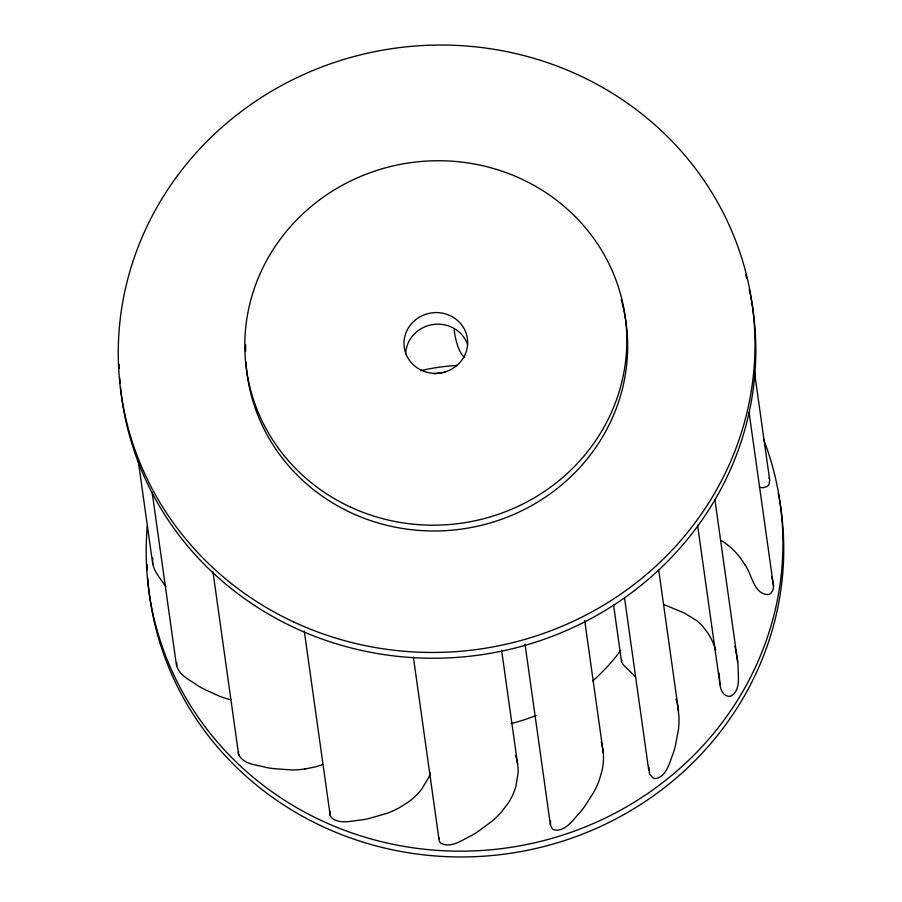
<?xml version="1.0" encoding="UTF-8"?>
<svg xmlns="http://www.w3.org/2000/svg" width="902" height="902" viewBox="0 0 902 902"><rect width="100%" height="100%" fill="white"/><g stroke="black" fill="none" stroke-linecap="round" stroke-linejoin="round"><path stroke-width="1.35" d="M676.004 699.005A66.703 63.501 -8 0 1 677.752 705.962L678.958 716.571A96.029 91.429 -8 0 1 678.496 729.323L675.136 746.833A160.049 152.393 -8 0 1 673.309 753.069C669.521 762.167 666.973 776.261 655.743 778.573A6.167 5.874 -8 0 1 652.89 777.862L649.508 774.006L648.91 767.388M515.493 755.436A53.714 51.143 -8 0 1 518.131 772.552L515.944 786.273A66.703 63.501 -8 0 1 508.232 803.062L501.602 811.777A96.029 91.429 -8 0 1 492.267 821.023L477.44 831.96A160.049 152.393 -8 0 1 471.701 835.455C462.523 839.694 451.135 848.748 440.875 843.235A6.167 5.874 -8 0 1 439.285 840.878L438.992 837.947M635.177 676.477L623.09 664.571L621.523 661.583L621.963 660.298M550.626 821.136L550.389 824.676L551.99 828.34A6.167 5.874 -8 0 0 554.369 829.975C565.836 831.633 573.334 819.332 580.324 812.127A160.049 152.393 -8 0 0 584.383 806.918L594.136 791.663A96.029 91.429 -8 0 0 599.39 779.869L602.299 769.507A66.703 63.501 -8 0 0 603.19 751.265M176.713 662.654C176.048 674.065 189.612 679.623 197.391 685.419A160.049 152.393 -8 0 0 203.164 688.722L219.84 696.378A96.029 91.429 -8 0 0 230.743 699.704M330.403 811.879L329.997 813.796A6.167 5.874 -8 0 0 330.572 816.547C338.194 825.33 352.084 820.628 362.119 819.873A160.049 152.393 -8 0 0 368.771 818.576L386.665 813.446A96.029 91.429 -8 0 0 398.831 808L408.268 802.103A66.703 63.501 -8 0 0 421.798 789.036L429.002 776.915A53.714 51.143 -8 0 0 430.513 772.991M152.912 558C150.927 568.159 159.282 576.84 164.491 584.71A160.049 152.393 -8 0 0 165.855 586.447M304.921 769.011L315.903 766.756A66.703 63.501 -8 0 0 323.029 764.355M759.337 487.272L763.013 487.768L767.004 486.539A6.167 5.874 -8 0 0 768.978 484.408L769.722 480.27L754.489 372.176M664.368 604.735L684.618 613.157L696.705 620.61A50.918 48.482 -8 0 1 701.981 625.492L707.506 632.516A73.062 69.555 -8 0 1 715.748 650.004M721.408 540.614L724.498 542.632A73.062 69.555 -8 0 1 744.793 564.686M464.226 357.587C458.408 351.025 456.198 342.027 454.676 333.593A53.714 51.143 -8 0 1 454.258 329.05M744.838 564.652C752.167 574.202 753.339 594.226 768.177 594.587A6.167 5.874 -8 0 0 770.804 593.268C775.246 589.04 773.172 582.185 771.706 577.088M769.124 477.767L769.507 479.052M601.307 741.658L603.167 751.265M734.95 646.069L737.441 659.824A160.049 152.393 -8 0 1 738.095 666.24C738.005 675.902 740.948 689.94 731.285 695.949A6.167 5.874 -8 0 1 728.342 696.276C722.885 695.498 720.551 689.523 719.988 684.686L697.562 525.065M749.077 412.406L773.465 585.905M714.869 499.539L737.689 661.933M658.663 569.658L678.552 711.238M624.567 598.206L648.752 770.319M613.529 604.678L621.523 661.583M584.71 620.599L603.337 753.159M525.032 644.242L550.389 824.676M501.625 650.319L517.613 764.141M413.387 657.141L438.936 838.973M304.278 631.05L330.222 815.656M212.962 571.879L238.703 755.098M152.134 492.221L176.51 665.721M138.107 459.828L152.731 563.93M719.988 684.686L719.074 673.016M621.23 299.498A191.201 182.046 -8 0 1 466.965 528.256A191.201 182.046 -8 0 1 245.93 361.905M245.603 351.487A191.201 182.046 -8 0 1 245.716 344.97M238.556 751.625A6.167 5.874 -8 0 0 238.376 753.52C242.153 764.411 256.867 764.772 266.372 767.512A160.049 152.393 -8 0 0 273.035 768.583L291.572 769.936A96.029 91.429 -8 0 0 304.921 769.023M763.633 439.488A318.665 303.41 -8 0 1 506.698 847.936A318.665 303.41 -8 0 1 147.319 525.956M778.325 493.439A318.665 303.41 -8 0 1 505.447 854.002A318.665 303.41 -8 0 1 147.725 577.911M147.263 569.816A318.665 303.41 -8 0 1 147.082 564.449M749.303 289.373A318.665 303.41 -8 0 1 484.622 654.254A318.665 303.41 -8 0 1 120.496 387.353M120.113 383.271A318.665 303.41 -8 0 1 119.707 377.825M119.233 368.411A318.665 303.41 -8 0 1 119.12 364.385M745.762 274.839A318.665 303.41 -8 0 1 746.788 278.741M620.632 650.511A191.201 182.046 -8 0 1 592.67 680.965M535.991 715.534A191.201 182.046 -8 0 1 511.051 723.596M420.67 370.699A191.201 182.046 -8 0 1 457.438 365.479M434.46 373.845A191.201 182.046 -8 0 1 444.934 372.357M405.629 353.9A31.863 30.341 -8 0 1 432.723 324.562A31.863 30.341 -8 0 1 467.54 344.26M350.179 506.935A191.201 182.046 -8 0 0 626.507 329.794A191.201 182.046 -8 0 0 330.752 192.137A191.201 182.046 -8 0 0 350.179 506.935M293.905 622.053A318.665 303.41 -8 0 0 754.455 326.817A318.665 303.41 -8 0 0 261.524 97.382A318.665 303.41 -8 0 0 293.905 622.053M421.538 370.294A31.863 30.341 -8 0 0 467.597 340.764A31.863 30.341 -8 0 0 418.302 317.82A31.863 30.341 -8 0 0 421.538 370.294"/></g></svg>
